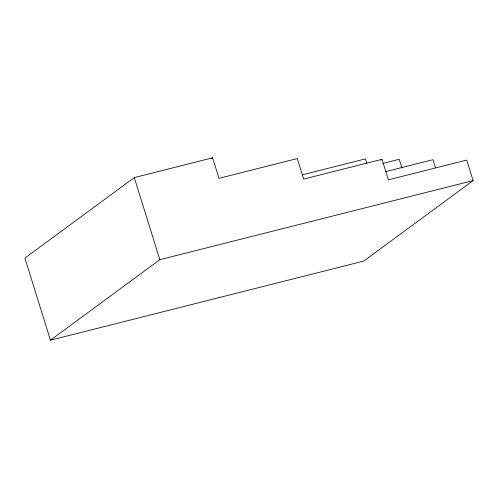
<?xml version="1.0" encoding="UTF-8"?>
<svg xmlns="http://www.w3.org/2000/svg" width="498" height="498" viewBox="0 0 498 498"><rect width="100%" height="100%" fill="white"/><g stroke="black" fill="none" stroke-linecap="round" stroke-linejoin="round"><path stroke-width="0.75" d="M134.286 177.587L24.9 258.095L50.466 340.184L363.714 261.095L473.1 180.587L466.707 160.07L388.396 179.84L382.003 159.316L303.693 179.087L297.3 158.569L218.989 178.34L212.596 157.816L134.286 177.587L159.852 259.676L50.466 340.184M211.345 158.738L212.596 157.816M380.758 160.232L382.003 159.316M302.242 174.854L365.495 158.887L366.864 163.282M382.669 163.462L399.234 159.279L401.973 168.075M385.533 171.648L432.967 159.671L435.482 167.733M159.852 259.676L473.1 180.587"/></g></svg>
